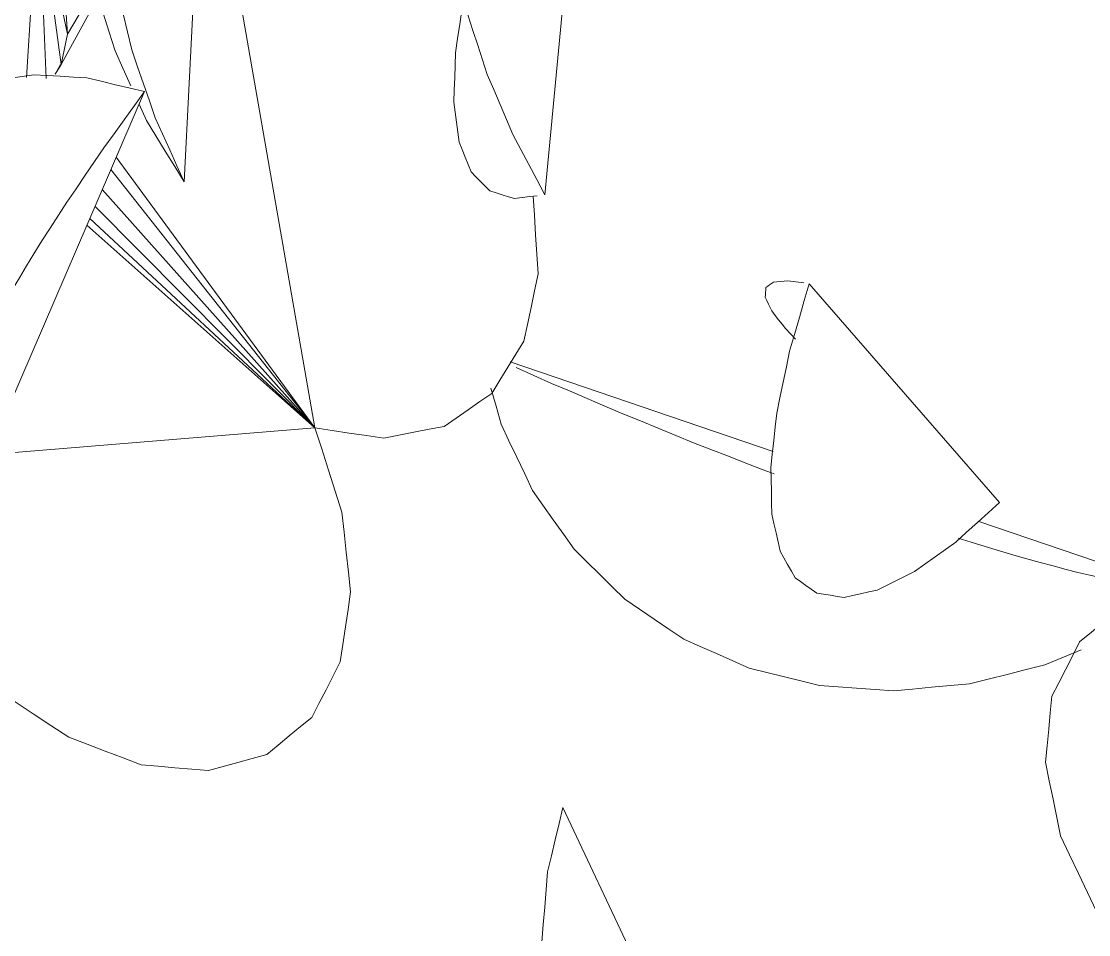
# Model space of a CAD drawing. Header units: metres. Extents: x -18.34 to -13.25, y -25.49 to -16.26.
# Drawn here: x -15.1639 to -15.0953, y -16.5648 to -16.5061 of the extents above; entities that cross this region are included whole.
import ezdxf

# ---------------------------------------------------------------- set-up
doc = ezdxf.new("R2010")
doc.units = ezdxf.units.M
doc.layers.add('Importações nas famílias', color=7, linetype='Continuous', lineweight=5)
doc.layers.add('Vegetação', color=7, linetype='Continuous', lineweight=5)

# ---------------------------------------------------------------- blocks, each defined once
blk = doc.blocks.new('Planta_pergolado_12200 - plantas pergolado_skp_Component_12-V20-Pavimento 02 - Executivo')
at = {"layer": 'Importações nas famílias', "color": 9, "flags": 128}
for points in [[(0.166319, 0.03101), (0.16551, 0.030566), (0.164672, 0.030106)], [(0.164672, 0.030106), (0.163927, 0.029542), (0.163182, 0.028978), (0.162438, 0.028414), (0.161693, 0.02785)], [(0.161693, 0.02785), (0.16106, 0.027195), (0.160428, 0.02654), (0.159795, 0.025885), (0.159162, 0.02523)], [(0.159162, 0.02523), (0.158656, 0.024499), (0.158149, 0.023769), (0.157643, 0.023038), (0.157137, 0.022308)], [(0.157137, 0.022308), (0.156769, 0.021519), (0.156401, 0.02073), (0.156033, 0.019942), (0.155665, 0.019153)], [(0.155665, 0.019153), (0.155445, 0.018324), (0.155224, 0.017496), (0.155003, 0.016667), (0.154782, 0.015838)], [(0.154782, 0.015838), (0.154714, 0.014989), (0.154645, 0.01414), (0.154577, 0.013291), (0.154508, 0.012442)], [(0.154508, 0.012442), (0.154594, 0.011593), (0.154679, 0.010744), (0.154764, 0.009894), (0.15485, 0.009045)], [(0.15485, 0.009045), (0.155087, 0.008215), (0.155324, 0.007385), (0.155561, 0.006555), (0.155798, 0.005725)], [(0.155798, 0.005725), (0.156182, 0.004934), (0.156565, 0.004143), (0.156949, 0.003352), (0.157332, 0.002561)], [(0.157332, 0.002561), (0.157853, 0.001827), (0.158374, 0.001094)]]:
    blk.add_lwpolyline(points, dxfattribs=at)
blk = doc.blocks.new('Planta_pergolado_12200 - plantas pergolado_skp_Component_17-V23-Pavimento 02 - Executivo')
at = {"layer": 'Importações nas famílias', "color": 9, "flags": 128}
for points in [[(0.158762, 0.035823), (0.158323, 0.036727), (0.157885, 0.03763), (0.157446, 0.038533), (0.157008, 0.039437)], [(0.161048, 0.03305), (0.160477, 0.033744), (0.159905, 0.034437), (0.159333, 0.03513), (0.158762, 0.035823)], [(0.16371, 0.031307), (0.163045, 0.031743), (0.162379, 0.032179), (0.161714, 0.032615), (0.161048, 0.03305)], [(0.165853, 0.030861), (0.165139, 0.03101), (0.164425, 0.031159), (0.16371, 0.031307)]]:
    blk.add_lwpolyline(points, dxfattribs=at)
blk = doc.blocks.new('Planta_pergolado_12200 - plantas pergolado_skp_Component_16-V1401-Pavimento 02 - Executivo')
for name in ['Planta_pergolado_12200 - plantas pergolado_skp_Component_17-V23-Pavimento 02 - Executivo', 'Planta_pergolado_12200 - plantas pergolado_skp_Component_12-V20-Pavimento 02 - Executivo']:
    blk.add_blockref(name, (0, 0))
blk = doc.blocks.new('Planta_pergolado_12200 - plantas pergolado_skp_-V1406-Pavimento 02 - Executivo')
blk.add_blockref('Planta_pergolado_12200 - plantas pergolado_skp_Component_16-V1401-Pavimento 02 - Executivo', (0, 0))
blk = doc.blocks.new('Planta_pergolado_12200 - plantas pergolado_skp_-V1407-Pavimento 02 - Executivo')
at = {"xscale": 1.254472261797389, "yscale": 1.254472261797389, "zscale": 1.254472261797389, "rotation": 44.99999999999149}
blk.add_blockref('Planta_pergolado_12200 - plantas pergolado_skp_-V1406-Pavimento 02 - Executivo', (0.101937, -0.102346), dxfattribs=at)
blk = doc.blocks.new('Planta_pergolado_12200 - plantas pergolado_skp_Component_12-V128-Pavimento 02 - Executivo')
at = {"layer": 'Importações nas famílias', "color": 9}
for p, q in [((0.139728, 0.033131), (0.144312, 0.036563)), ((0.140108, 0.03472), (0.140926, 0.035107)), ((0.124402, 0.021655), (0.126268, 0.023052)), ((0.118394, 0.018006), (0.118225, 0.01703)), ((0.118225, 0.01703), (0.118628, 0.017332))]:
    blk.add_line(p, q, dxfattribs=at)
at = {"layer": 'Importações nas famílias', "color": 9, "flags": 128}
for points in [[(0.141649, 0.037965), (0.140953, 0.038168), (0.140257, 0.03837), (0.139562, 0.038573)], [(0.144312, 0.036563), (0.143646, 0.036914), (0.142981, 0.037264), (0.142315, 0.037615), (0.141649, 0.037965)], [(0.140926, 0.035107), (0.141772, 0.035471), (0.142619, 0.035835), (0.143466, 0.036199), (0.144312, 0.036563)], [(0.118225, 0.01703), (0.11835, 0.017394), (0.118476, 0.017758)]]:
    blk.add_lwpolyline(points, dxfattribs=at)
blk = doc.blocks.new('Planta_pergolado_12200 - plantas pergolado_skp_Component_12-V129-Pavimento 02 - Executivo')
at = {"layer": 'Importações nas famílias', "color": 9}
for p, q in [((0.168039, 0.023322), (0.171514, 0.03287)), ((0.163492, 0.013721), (0.16367, 0.014256)), ((0.159925, 0.001027), (0.164482, 0.013548))]:
    blk.add_line(p, q, dxfattribs=at)
at = {"layer": 'Importações nas famílias', "color": 9, "flags": 128}
for points in [[(0.170805, 0.031897), (0.171023, 0.032255), (0.171242, 0.032612)], [(0.169865, 0.030127), (0.1701, 0.030569), (0.170335, 0.031012), (0.17057, 0.031454), (0.170805, 0.031897)], [(0.166319, 0.03101), (0.16551, 0.030566), (0.164672, 0.030106)], [(0.164672, 0.030106), (0.163927, 0.029542), (0.163182, 0.028978), (0.162438, 0.028414), (0.161693, 0.02785)], [(0.168871, 0.028037), (0.169119, 0.02856), (0.169368, 0.029082), (0.169616, 0.029605), (0.169865, 0.030127)], [(0.161693, 0.02785), (0.16106, 0.027195), (0.160428, 0.02654), (0.159795, 0.025885), (0.159162, 0.02523)], [(0.167834, 0.025652), (0.168093, 0.026248), (0.168352, 0.026845), (0.168612, 0.027441), (0.168871, 0.028037)], [(0.16679, 0.023056), (0.167033, 0.023661), (0.1673, 0.024324), (0.167567, 0.024988), (0.167834, 0.025652)], [(0.159162, 0.02523), (0.158656, 0.024499), (0.158149, 0.023769), (0.157643, 0.023038), (0.157137, 0.022308)], [(0.157137, 0.022308), (0.156769, 0.021519), (0.156401, 0.02073), (0.156033, 0.019942), (0.155665, 0.019153)], [(0.155665, 0.019153), (0.155445, 0.018324), (0.155224, 0.017496), (0.155003, 0.016667), (0.154782, 0.015838)], [(0.154782, 0.015838), (0.154714, 0.014989), (0.154645, 0.01414), (0.154577, 0.013291), (0.154508, 0.012442)], [(0.162418, 0.010307), (0.162687, 0.011161), (0.162955, 0.012014), (0.163223, 0.012868), (0.163492, 0.013721)], [(0.154508, 0.012442), (0.154594, 0.011593), (0.154679, 0.010744), (0.154764, 0.009894), (0.15485, 0.009045)], [(0.161373, 0.006794), (0.161634, 0.007672), (0.161896, 0.008551), (0.162157, 0.009429), (0.162418, 0.010307)], [(0.15485, 0.009045), (0.155087, 0.008215), (0.155324, 0.007385), (0.155561, 0.006555), (0.155798, 0.005725)], [(0.160369, 0.003221), (0.16062, 0.004114), (0.160871, 0.005007), (0.161122, 0.005901), (0.161373, 0.006794)], [(0.155798, 0.005725), (0.156182, 0.004934), (0.156565, 0.004143), (0.156949, 0.003352), (0.157332, 0.002561)], [(0.159892, 0.001424), (0.16013, 0.002322), (0.160369, 0.003221)], [(0.157332, 0.002561), (0.157853, 0.001827), (0.158374, 0.001094)]]:
    blk.add_lwpolyline(points, dxfattribs=at)
blk = doc.blocks.new('Planta_pergolado_12200 - plantas pergolado_skp_Component_17-V1486-Pavimento 02 - Executivo')
at = {"layer": 'Importações nas famílias', "color": 9, "flags": 128}
for points in [[(0.158762, 0.035823), (0.158323, 0.036727), (0.157885, 0.03763), (0.157446, 0.038533), (0.157008, 0.039437)], [(0.161048, 0.03305), (0.160477, 0.033744), (0.159905, 0.034437), (0.159333, 0.03513), (0.158762, 0.035823)], [(0.16371, 0.031307), (0.163045, 0.031743), (0.162379, 0.032179), (0.161714, 0.032615), (0.161048, 0.03305)], [(0.166568, 0.030713), (0.165853, 0.030861), (0.165139, 0.03101), (0.164425, 0.031159), (0.16371, 0.031307)], [(0.169425, 0.031307), (0.16871, 0.031159), (0.167996, 0.03101), (0.167282, 0.030861), (0.166568, 0.030713)]]:
    blk.add_lwpolyline(points, dxfattribs=at)
blk = doc.blocks.new('Planta_pergolado_12200 - plantas pergolado_skp_Component_16-V1487-Pavimento 02 - Executivo')
for name in ['Planta_pergolado_12200 - plantas pergolado_skp_Component_17-V1486-Pavimento 02 - Executivo', 'Planta_pergolado_12200 - plantas pergolado_skp_Component_12-V128-Pavimento 02 - Executivo', 'Planta_pergolado_12200 - plantas pergolado_skp_Component_12-V129-Pavimento 02 - Executivo']:
    blk.add_blockref(name, (0, 0))
blk = doc.blocks.new('Planta_pergolado_12200 - plantas pergolado_skp_-V1494-Pavimento 02 - Executivo')
blk.add_blockref('Planta_pergolado_12200 - plantas pergolado_skp_Component_16-V1487-Pavimento 02 - Executivo', (0, 0))
blk = doc.blocks.new('Planta_pergolado_12200 - plantas pergolado_skp_-V1495-Pavimento 02 - Executivo')
at = {"xscale": 1.254472261797389, "yscale": 1.254472261797389, "zscale": 1.254472261797389, "rotation": 44.99999999999149}
blk.add_blockref('Planta_pergolado_12200 - plantas pergolado_skp_-V1494-Pavimento 02 - Executivo', (0.101937, -0.102346), dxfattribs=at)
blk = doc.blocks.new('Planta_pergolado_12200 - plantas pergolado_skp_-V1496-Pavimento 02 - Executivo')
at = {"rotation": 89.9999999999999}
for name in ['Planta_pergolado_12200 - plantas pergolado_skp_-V1495-Pavimento 02 - Executivo', 'Planta_pergolado_12200 - plantas pergolado_skp_-V1407-Pavimento 02 - Executivo']:
    blk.add_blockref(name, (0.696245, 0.01573), dxfattribs=at)
blk = doc.blocks.new('Planta_pergolado_12200 - plantas pergolado_skp_Component_12-V726-Pavimento 02 - Executivo')
at = {"layer": 'Importações nas famílias', "color": 9}
for p, q in [((-0.321302, -0.331431), (-0.337487, -0.339088)), ((-0.324043, -0.340176), (-0.322805, -0.339957))]:
    blk.add_line(p, q, dxfattribs=at)
at = {"layer": 'Importações nas famílias', "color": 9, "flags": 128}
for points in [[(-0.337487, -0.339088), (-0.336454, -0.339332), (-0.33542, -0.339577), (-0.334386, -0.339822), (-0.333352, -0.340067)], [(-0.333352, -0.340067), (-0.332223, -0.340159), (-0.331094, -0.34025), (-0.329965, -0.340341), (-0.328835, -0.340433)], [(-0.328835, -0.340433), (-0.327637, -0.340368), (-0.326439, -0.340304), (-0.325241, -0.34024), (-0.324043, -0.340176)]]:
    blk.add_lwpolyline(points, dxfattribs=at)
blk = doc.blocks.new('Planta_pergolado_12200 - plantas pergolado_skp_Component_12-V728-Pavimento 02 - Executivo')
at = {"layer": 'Importações nas famílias', "color": 9}
blk.add_line((-0.357072, -0.311029), (-0.371136, -0.323264), dxfattribs=at)
at = {"layer": 'Importações nas famílias', "color": 9, "flags": 128}
for points in [[(-0.354531, -0.313849), (-0.355166, -0.313144), (-0.355801, -0.312439), (-0.356436, -0.311734), (-0.357072, -0.311029)], [(-0.352643, -0.316493), (-0.353115, -0.315832), (-0.353587, -0.315171), (-0.354059, -0.31451), (-0.354531, -0.313849)], [(-0.351452, -0.318899), (-0.351749, -0.318297), (-0.352047, -0.317696), (-0.352345, -0.317094), (-0.352643, -0.316493)], [(-0.350984, -0.321011), (-0.351101, -0.320483), (-0.351218, -0.319955), (-0.351335, -0.319427), (-0.351452, -0.318899)], [(-0.351252, -0.322779), (-0.351185, -0.322337), (-0.351118, -0.321895), (-0.351051, -0.321453), (-0.350984, -0.321011)], [(-0.352249, -0.324163), (-0.352, -0.323817), (-0.351751, -0.323471), (-0.351502, -0.323125), (-0.351252, -0.322779)], [(-0.371325, -0.324632), (-0.371278, -0.32429), (-0.37123, -0.323948), (-0.371183, -0.323606)], [(-0.371136, -0.323264), (-0.37005, -0.323578), (-0.368965, -0.323891), (-0.36788, -0.324204), (-0.366795, -0.324517)], [(-0.367568, -0.324133), (-0.36791, -0.32446), (-0.368253, -0.324787)], [(-0.353952, -0.325128), (-0.353526, -0.324887), (-0.353101, -0.324645), (-0.352675, -0.324404), (-0.352249, -0.324163)], [(-0.371243, -0.325563), (-0.371263, -0.32533), (-0.371284, -0.325098), (-0.371305, -0.324865), (-0.371325, -0.324632)], [(-0.368253, -0.324787), (-0.368536, -0.325004), (-0.368819, -0.325222), (-0.369103, -0.325439), (-0.369386, -0.325657)], [(-0.366795, -0.324517), (-0.3658, -0.324724), (-0.364806, -0.324931), (-0.363812, -0.325138), (-0.362818, -0.325344)], [(-0.370889, -0.326047), (-0.370977, -0.325926), (-0.371066, -0.325805), (-0.371154, -0.325684), (-0.371243, -0.325563)], [(-0.369386, -0.325657), (-0.369606, -0.325762), (-0.369827, -0.325867), (-0.370047, -0.325973), (-0.370268, -0.326078)], [(-0.362818, -0.325344), (-0.361938, -0.32544), (-0.361059, -0.325535), (-0.360179, -0.325631), (-0.359299, -0.325726)], [(-0.359299, -0.325726), (-0.358555, -0.325708), (-0.35781, -0.32569), (-0.357065, -0.325672), (-0.356321, -0.325653)], [(-0.356321, -0.325653), (-0.355728, -0.325522), (-0.355136, -0.325391), (-0.354544, -0.32526), (-0.353952, -0.325128)], [(-0.370268, -0.326078), (-0.370423, -0.32607), (-0.370578, -0.326062), (-0.370734, -0.326055), (-0.370889, -0.326047)]]:
    blk.add_lwpolyline(points, dxfattribs=at)
blk = doc.blocks.new('Planta_pergolado_12200 - plantas pergolado_skp_Component_12-V721-Pavimento 02 - Executivo')
at = {"layer": 'Importações nas famílias', "color": 9}
for p, q in [((-0.320972, -0.282351), (-0.26528, -0.285198)), ((-0.269228, -0.287626), (-0.270266, -0.288095))]:
    blk.add_line(p, q, dxfattribs=at)
at = {"layer": 'Importações nas famílias', "color": 9, "flags": 128}
for points in [[(-0.31779, -0.285143), (-0.318585, -0.284445), (-0.319381, -0.283747), (-0.320176, -0.283049), (-0.320972, -0.282351)], [(-0.320972, -0.282351), (-0.319924, -0.282923), (-0.318876, -0.283494), (-0.317828, -0.284066), (-0.31678, -0.284638)], [(-0.313981, -0.287579), (-0.314933, -0.28697), (-0.315885, -0.286361), (-0.316838, -0.285752), (-0.31779, -0.285143)], [(-0.31678, -0.284638), (-0.315668, -0.285127), (-0.314556, -0.285616), (-0.313444, -0.286105), (-0.312332, -0.286594)], [(-0.269392, -0.287061), (-0.268364, -0.286595), (-0.267336, -0.28613), (-0.266308, -0.285664), (-0.26528, -0.285198)], [(-0.26528, -0.285198), (-0.266267, -0.285805), (-0.267254, -0.286412), (-0.268241, -0.287019), (-0.269228, -0.287626)], [(-0.312332, -0.286594), (-0.311168, -0.286994), (-0.310004, -0.287395), (-0.30884, -0.287796), (-0.307676, -0.288196)], [(-0.273773, -0.288565), (-0.272678, -0.288189), (-0.271582, -0.287813), (-0.270487, -0.287437), (-0.269392, -0.287061)], [(-0.309636, -0.289601), (-0.310722, -0.289096), (-0.311808, -0.28859), (-0.312895, -0.288085), (-0.313981, -0.287579)], [(-0.307676, -0.288196), (-0.306473, -0.288504), (-0.30527, -0.288812), (-0.304068, -0.28912), (-0.302865, -0.289428)], [(-0.278376, -0.289694), (-0.277225, -0.289412), (-0.276075, -0.28913), (-0.274924, -0.288847), (-0.273773, -0.288565)], [(-0.271459, -0.288633), (-0.272575, -0.289136), (-0.27369, -0.289639)], [(-0.304855, -0.291163), (-0.30605, -0.290772), (-0.307246, -0.290382), (-0.308441, -0.289992), (-0.309636, -0.289601)], [(-0.302865, -0.289428), (-0.301637, -0.28964), (-0.300408, -0.289851), (-0.29918, -0.290063), (-0.297952, -0.290275)], [(-0.283149, -0.290436), (-0.281956, -0.290251), (-0.280762, -0.290065), (-0.279569, -0.28988), (-0.278376, -0.289694)], [(-0.27369, -0.289639), (-0.274907, -0.290027), (-0.276125, -0.290415), (-0.277342, -0.290803), (-0.27856, -0.29119)], [(-0.297952, -0.290275), (-0.296712, -0.290388), (-0.295472, -0.290501), (-0.294232, -0.290615), (-0.292992, -0.290728)], [(-0.288039, -0.290782), (-0.286816, -0.290695), (-0.285594, -0.290609), (-0.284371, -0.290522), (-0.283149, -0.290436)], [(-0.299752, -0.292226), (-0.301028, -0.29196), (-0.302304, -0.291694), (-0.30358, -0.291429), (-0.304855, -0.291163)], [(-0.292992, -0.290728), (-0.291753, -0.290741), (-0.290515, -0.290755), (-0.289277, -0.290768), (-0.288039, -0.290782)], [(-0.27856, -0.29119), (-0.279851, -0.291454), (-0.281142, -0.291717), (-0.282433, -0.29198), (-0.283724, -0.292243)], [(-0.294446, -0.292767), (-0.295772, -0.292632), (-0.297099, -0.292497), (-0.298426, -0.292362), (-0.299752, -0.292226)], [(-0.289061, -0.292773), (-0.290407, -0.292771), (-0.291754, -0.29277), (-0.2931, -0.292769), (-0.294446, -0.292767)], [(-0.283724, -0.292243), (-0.285058, -0.292376), (-0.286393, -0.292508), (-0.287727, -0.29264), (-0.289061, -0.292773)]]:
    blk.add_lwpolyline(points, dxfattribs=at)
blk = doc.blocks.new('Planta_pergolado_12200 - plantas pergolado_skp_Component_12-V729-Pavimento 02 - Executivo')
at = {"layer": 'Importações nas famílias', "color": 9}
blk.add_line((-0.412491, -0.33686), (-0.37685, -0.340241), dxfattribs=at)
at = {"layer": 'Importações nas famílias', "color": 9, "flags": 128}
for points in [[(-0.412491, -0.33686), (-0.412131, -0.337498), (-0.411772, -0.338137), (-0.411412, -0.338775), (-0.411053, -0.339413)], [(-0.411053, -0.339413), (-0.410601, -0.33996), (-0.410148, -0.340506), (-0.409696, -0.341053), (-0.409244, -0.341599)], [(-0.380726, -0.34229), (-0.379757, -0.341778), (-0.378788, -0.341265), (-0.377819, -0.340753), (-0.37685, -0.340241)], [(-0.376788, -0.340726), (-0.376727, -0.341211), (-0.376665, -0.341696), (-0.376603, -0.342182)], [(-0.409244, -0.341599), (-0.408704, -0.342048), (-0.408164, -0.342497), (-0.407624, -0.342946), (-0.407084, -0.343395)], [(-0.384568, -0.34394), (-0.383608, -0.343528), (-0.382647, -0.343115), (-0.381687, -0.342702), (-0.380726, -0.34229)], [(-0.376603, -0.342182), (-0.376726, -0.342578), (-0.376848, -0.342975), (-0.376971, -0.343372), (-0.377094, -0.343769)], [(-0.407084, -0.343395), (-0.406462, -0.343741), (-0.405841, -0.344087), (-0.405219, -0.344434), (-0.404597, -0.34478)], [(-0.388333, -0.345174), (-0.387392, -0.344865), (-0.386451, -0.344557), (-0.385509, -0.344249), (-0.384568, -0.34394)], [(-0.377094, -0.343769), (-0.377398, -0.344068), (-0.377702, -0.344367), (-0.378007, -0.344667), (-0.378311, -0.344966)], [(-0.404597, -0.34478), (-0.4039, -0.34502), (-0.403204, -0.345259), (-0.402507, -0.345499), (-0.401811, -0.345739)], [(-0.39198, -0.345977), (-0.391068, -0.345776), (-0.390156, -0.345575), (-0.389245, -0.345375), (-0.388333, -0.345174)], [(-0.385957, -0.345982), (-0.386877, -0.345846), (-0.387797, -0.34571), (-0.388717, -0.345573), (-0.389637, -0.345437)], [(-0.378311, -0.344966), (-0.37879, -0.34516), (-0.379269, -0.345355), (-0.379748, -0.34555), (-0.380227, -0.345744)], [(-0.401811, -0.345739), (-0.401047, -0.345869), (-0.400283, -0.346), (-0.39952, -0.34613), (-0.398756, -0.346261)], [(-0.395467, -0.346341), (-0.394595, -0.34625), (-0.393723, -0.346159), (-0.392851, -0.346068), (-0.39198, -0.345977)], [(-0.382795, -0.346086), (-0.383586, -0.34606), (-0.384376, -0.346034), (-0.385167, -0.346008), (-0.385957, -0.345982)], [(-0.380227, -0.345744), (-0.380869, -0.34583), (-0.381511, -0.345915), (-0.382153, -0.346), (-0.382795, -0.346086)], [(-0.398756, -0.346261), (-0.397934, -0.346281), (-0.397111, -0.346301), (-0.396289, -0.346321), (-0.395467, -0.346341)]]:
    blk.add_lwpolyline(points, dxfattribs=at)
blk = doc.blocks.new('Planta_pergolado_12200 - plantas pergolado_skp_Component_12-V730-Pavimento 02 - Executivo')
at = {"layer": 'Importações nas famílias', "color": 9}
for p, q in [((-0.383484, -0.365952), (-0.356418, -0.377623)), ((-0.359669, -0.379294), (-0.360752, -0.379851))]:
    blk.add_line(p, q, dxfattribs=at)
at = {"layer": 'Importações nas famílias', "color": 9, "flags": 128}
for points in [[(-0.384353, -0.369674), (-0.384136, -0.368743), (-0.383919, -0.367813), (-0.383701, -0.366882), (-0.383484, -0.365952)], [(-0.383484, -0.365952), (-0.382577, -0.366606), (-0.381669, -0.367261), (-0.380762, -0.367916), (-0.379855, -0.368571)], [(-0.379855, -0.368571), (-0.378983, -0.369167), (-0.37811, -0.369763), (-0.377238, -0.370359), (-0.376366, -0.370955)], [(-0.384561, -0.373075), (-0.384509, -0.372225), (-0.384457, -0.371375), (-0.384405, -0.370524), (-0.384353, -0.369674)], [(-0.376366, -0.370955), (-0.375538, -0.371485), (-0.37471, -0.372015), (-0.373883, -0.372546), (-0.373055, -0.373076)], [(-0.384103, -0.376078), (-0.384217, -0.375327), (-0.384332, -0.374577), (-0.384446, -0.373826), (-0.384561, -0.373075)], [(-0.373055, -0.373076), (-0.372281, -0.373535), (-0.371508, -0.373994), (-0.370734, -0.374453), (-0.36996, -0.374912)], [(-0.36996, -0.374912), (-0.369249, -0.375295), (-0.368537, -0.375677), (-0.367826, -0.37606), (-0.367115, -0.376442)], [(-0.382989, -0.378609), (-0.383267, -0.377976), (-0.383546, -0.377343), (-0.383824, -0.37671), (-0.384103, -0.376078)], [(-0.367115, -0.376442), (-0.366474, -0.376744), (-0.365833, -0.377046), (-0.365192, -0.377347), (-0.364551, -0.377649)], [(-0.364551, -0.377649), (-0.363987, -0.377867), (-0.363424, -0.378084), (-0.36286, -0.378302), (-0.362297, -0.37852)], [(-0.356824, -0.378502), (-0.356722, -0.378282), (-0.356621, -0.378063), (-0.356519, -0.377843), (-0.356418, -0.377623)], [(-0.381246, -0.380611), (-0.381682, -0.380111), (-0.382118, -0.37961), (-0.382553, -0.37911), (-0.382989, -0.378609)], [(-0.362297, -0.37852), (-0.361817, -0.378651), (-0.361337, -0.378782), (-0.360858, -0.378913), (-0.360378, -0.379044)], [(-0.360378, -0.379044), (-0.359987, -0.379087), (-0.359597, -0.37913), (-0.359206, -0.379173), (-0.358815, -0.379217)], [(-0.358815, -0.379217), (-0.358518, -0.379171), (-0.358221, -0.379126), (-0.357923, -0.379081), (-0.357626, -0.379035)], [(-0.357626, -0.379035), (-0.357426, -0.378902), (-0.357225, -0.378769), (-0.357025, -0.378636), (-0.356824, -0.378502)], [(-0.360752, -0.379851), (-0.361809, -0.380268), (-0.362866, -0.380685), (-0.363923, -0.381102), (-0.364979, -0.381519)], [(-0.378915, -0.382037), (-0.379498, -0.38168), (-0.380081, -0.381324), (-0.380663, -0.380968), (-0.381246, -0.380611)], [(-0.364979, -0.381519), (-0.365984, -0.381787), (-0.36699, -0.382055), (-0.367995, -0.382322), (-0.369, -0.38259)], [(-0.37605, -0.382852), (-0.376767, -0.382648), (-0.377483, -0.382444), (-0.378199, -0.38224), (-0.378915, -0.382037)], [(-0.369, -0.38259), (-0.36993, -0.382702), (-0.370859, -0.382814), (-0.371789, -0.382926), (-0.372719, -0.383038)], [(-0.372719, -0.383038), (-0.373552, -0.382991), (-0.374385, -0.382945), (-0.375218, -0.382898), (-0.37605, -0.382852)]]:
    blk.add_lwpolyline(points, dxfattribs=at)
blk = doc.blocks.new('Planta_pergolado_12200 - plantas pergolado_skp_Component_17-V2041-Pavimento 02 - Executivo')
at = {"layer": 'Importações nas famílias', "color": 9}
for p, q in [((-0.402101, -0.362048), (-0.361871, -0.355012)), ((-0.379262, -0.367772), (-0.361871, -0.355012)), ((-0.378466, -0.368116), (-0.361871, -0.355012)), ((-0.37718, -0.36867), (-0.361871, -0.355012)), ((-0.376104, -0.369134), (-0.361871, -0.355012)), ((-0.361871, -0.355012), (-0.375333, -0.369467)), ((-0.361871, -0.355012), (-0.374888, -0.369659)), ((-0.360148, -0.376015), (-0.361871, -0.355012)), ((-0.390015, -0.369222), (-0.387163, -0.370915)), ((-0.389201, -0.369131), (-0.38521, -0.371322)), ((-0.396175, -0.37279), (-0.387163, -0.370915)), ((-0.389431, -0.371056), (-0.387163, -0.370915)), ((-0.387163, -0.370915), (-0.38521, -0.371322)), ((-0.38521, -0.371322), (-0.396175, -0.37279)), ((-0.38521, -0.371322), (-0.384606, -0.371694)), ((-0.38521, -0.371362), (-0.384606, -0.371694)), ((-0.396175, -0.37279), (-0.384319, -0.372277)), ((-0.396175, -0.37279), (-0.384373, -0.373534))]:
    blk.add_line(p, q, dxfattribs=at)
at = {"layer": 'Importações nas famílias', "color": 9, "flags": 128}
for points in [[(-0.376755, -0.340988), (-0.375538, -0.340912), (-0.374281, -0.340834), (-0.373023, -0.340755), (-0.371766, -0.340677)], [(-0.371766, -0.340677), (-0.370683, -0.340903), (-0.3696, -0.341129), (-0.368517, -0.341355), (-0.367433, -0.341581)], [(-0.367433, -0.341581), (-0.366598, -0.342096), (-0.365763, -0.34261), (-0.364928, -0.343125), (-0.364092, -0.34364)], [(-0.364092, -0.34364), (-0.363562, -0.344408), (-0.363032, -0.345176), (-0.362501, -0.345945), (-0.361971, -0.346713)], [(-0.361971, -0.346713), (-0.361781, -0.347683), (-0.361592, -0.348652), (-0.361403, -0.349622), (-0.361213, -0.350592)], [(-0.361213, -0.350592), (-0.361378, -0.351697), (-0.361542, -0.352802), (-0.361707, -0.353907), (-0.361871, -0.355012)], [(-0.356461, -0.353274), (-0.355179, -0.353135), (-0.353897, -0.352996), (-0.352615, -0.352857), (-0.351333, -0.352718)], [(-0.351333, -0.352718), (-0.350208, -0.352883), (-0.349084, -0.353049), (-0.347959, -0.353215), (-0.346835, -0.35338)], [(-0.361871, -0.355012), (-0.360519, -0.354577), (-0.359166, -0.354143), (-0.357814, -0.353708), (-0.356461, -0.353274)], [(-0.346835, -0.35338), (-0.345945, -0.35384), (-0.345055, -0.354299), (-0.344165, -0.354758), (-0.343275, -0.355217)], [(-0.343275, -0.355217), (-0.34268, -0.355938), (-0.342085, -0.35666), (-0.34149, -0.357381), (-0.340895, -0.358102)], [(-0.340895, -0.358102), (-0.340636, -0.359037), (-0.340376, -0.359971), (-0.340117, -0.360905), (-0.339858, -0.36184)], [(-0.339858, -0.36184), (-0.339951, -0.362923), (-0.340045, -0.364007), (-0.340139, -0.365091), (-0.340233, -0.366174)], [(-0.340233, -0.366174), (-0.340674, -0.367333), (-0.341114, -0.368493), (-0.341555, -0.369652), (-0.341996, -0.370811)], [(-0.341996, -0.370811), (-0.342753, -0.371967), (-0.343511, -0.373122), (-0.344268, -0.374278), (-0.345026, -0.375434)]]:
    blk.add_lwpolyline(points, dxfattribs=at)
blk = doc.blocks.new('Planta_pergolado_12200 - plantas pergolado_skp_Component_16-V2042-Pavimento 02 - Executivo')
for name, p in [('Planta_pergolado_12200 - plantas pergolado_skp_Component_12-V728-Pavimento 02 - Executivo', (0, 0)), ('Planta_pergolado_12200 - plantas pergolado_skp_Component_12-V726-Pavimento 02 - Executivo', (0, 0)), ('Planta_pergolado_12200 - plantas pergolado_skp_Component_12-V729-Pavimento 02 - Executivo', (0, 0)), ('Planta_pergolado_12200 - plantas pergolado_skp_Component_17-V2041-Pavimento 02 - Executivo', (0, 0)), ('Planta_pergolado_12200 - plantas pergolado_skp_Component_12-V721-Pavimento 02 - Executivo', (-0.112396, -0.078211)), ('Planta_pergolado_12200 - plantas pergolado_skp_Component_12-V730-Pavimento 02 - Executivo', (0, 0))]:
    blk.add_blockref(name, p)
blk = doc.blocks.new('Planta_pergolado_12200 - plantas pergolado_skp_-V2058-Pavimento 02 - Executivo')
blk.add_blockref('Planta_pergolado_12200 - plantas pergolado_skp_Component_16-V2042-Pavimento 02 - Executivo', (0, 0))
blk = doc.blocks.new('Planta_pergolado_12200 - plantas pergolado_skp_-V2059-Pavimento 02 - Executivo')
blk.add_blockref('Planta_pergolado_12200 - plantas pergolado_skp_-V2058-Pavimento 02 - Executivo', (0, 0))
blk = doc.blocks.new('Planta_pergolado_12200 - plantas pergolado_skp_-V2183-Pavimento 02 - Executivo')
blk.add_blockref('Planta_pergolado_12200 - plantas pergolado_skp_-V2059-Pavimento 02 - Executivo', (0, 0))
blk = doc.blocks.new('Planta_pergolado_12200 - Planta_pergolado_12200-V2477-Pavimento 02 - Executivo')
at = {"extrusion": (0, 0, -1), "xscale": 1.068436298615139, "yscale": 1.068436298615139, "zscale": -1.068436298615139, "rotation": 263.7999999999961}
blk.add_blockref('Planta_pergolado_12200 - plantas pergolado_skp_-V1496-Pavimento 02 - Executivo', (0.167087, 0.38397), dxfattribs=at)
blk.add_blockref('Planta_pergolado_12200 - plantas pergolado_skp_-V2183-Pavimento 02 - Executivo', (0, 0))

msp = doc.modelspace()

# ---------------------------------------------------------------- block references
at = {"layer": 'Vegetação', "color": 9, "rotation": 270.0000000000001}
msp.add_blockref('Planta_pergolado_12200 - Planta_pergolado_12200-V2477-Pavimento 02 - Executivo', (-14.79, -16.894101), dxfattribs=at)

doc.saveas('drawing.dxf')
